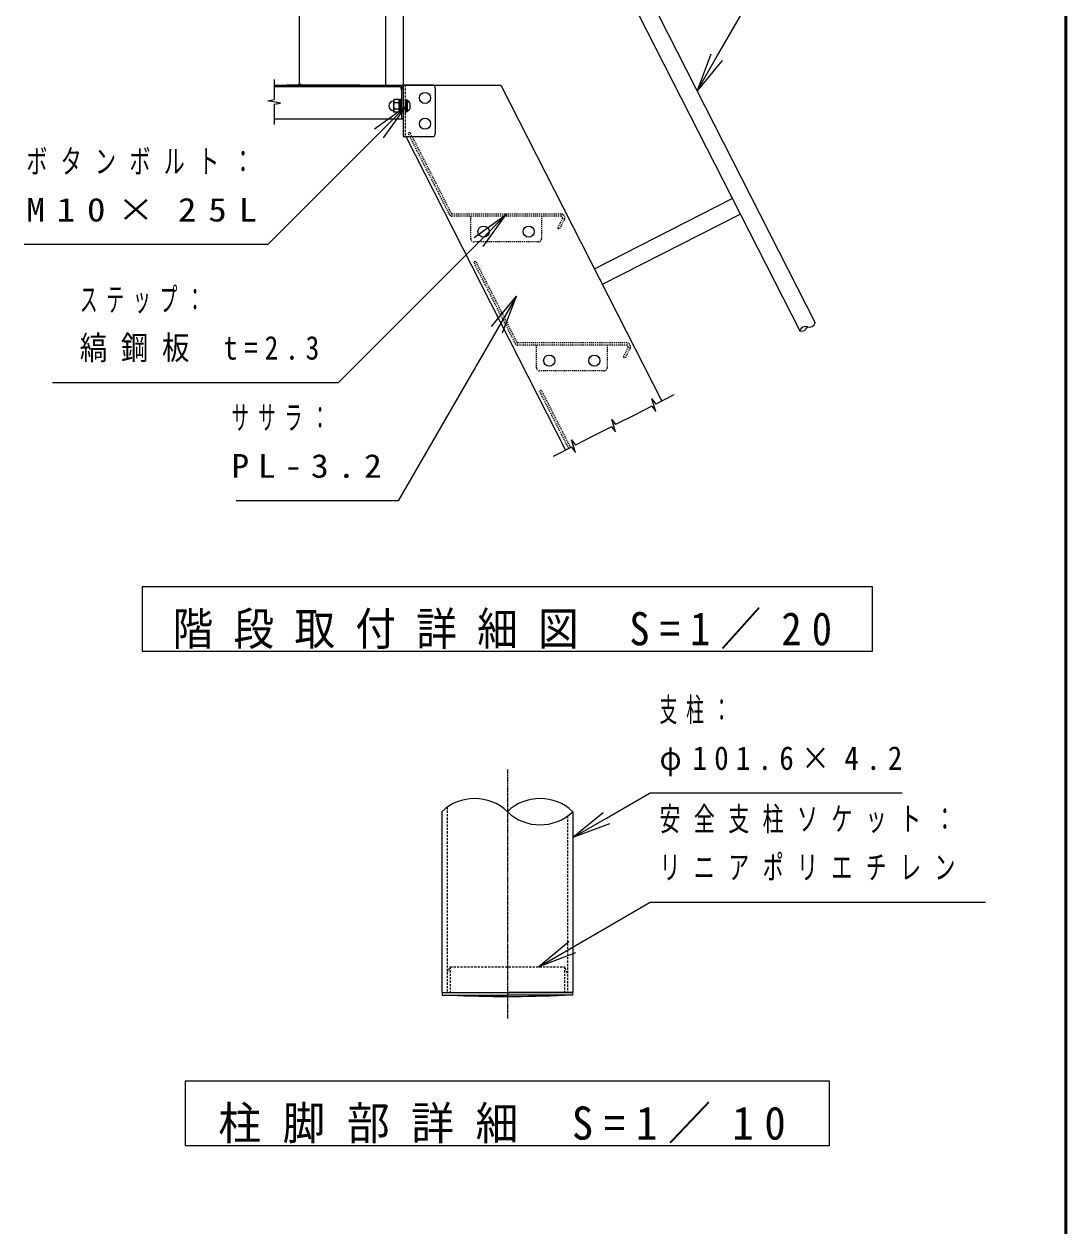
# Model space of a CAD drawing. Units: millimetres at full size, with parts at other scales. Extents: x -11723 to 28, y -1854 to 8010.
# Drawn here: x -2425 to 0, y 2543 to 5339 of the extents above; entities that cross this region are included whole.
import ezdxf

# ---------------------------------------------------------------- set-up
doc = ezdxf.new("R2010")
doc.units = ezdxf.units.MM
for name, pattern in [('USER1', [4.5, 2.5, -2]), ('USER2', [6, 3, -1, 1, -1]), ('USER4', [8, 5, -3])]:
    doc.linetypes.add(name, pattern=pattern)
for name, color, linetype, lineweight in [('A3図枠', 7, 'Continuous', 25), ('線', 2, 'Continuous', 25), ('補助', 2, 'Continuous', 13)]:
    doc.layers.add(name, color=color, linetype=linetype, lineweight=lineweight)
doc.styles.add('ＭＳ ゴシック', font='')
doc.styles.get('ＭＳ ゴシック').set_extended_font_data('MS Gothic')

# ---------------------------------------------------------------- blocks, each defined once
blk = doc.blocks.new('dimension_origin')
at = {"color": 0, "linetype": 'Continuous', "lineweight": -2}
blk.add_circle((0, 0), 1.25, dxfattribs=at)

msp = doc.modelspace()

# ---------------------------------------------------------------- linework, layer by layer
at = {"layer": 'A3図枠', "lineweight": 50}
msp.add_line((0, 0), (0, 8010), dxfattribs=at)
at = {"layer": '線', "color": 7, "lineweight": 13}
for p, q in [((-1583.47, 5602.512), (-1583.47, 5197.174)), ((-1542.67, 5602.512), (-1542.67, 5197.174)), ((-1054.55, 5568.877), (-583.329, 4644.053)), ((-1090.903, 5550.354), (-619.682, 4625.531)), ((-1842.67, 5197.174), (-1542.67, 5197.174)), ((-1475.17, 5197.174), (-1542.67, 5197.174)), ((-1542.67, 5197.174), (-1542.67, 5077.174)), ((-1542.67, 5186.224), (-1542.67, 5118.724)), ((-1536.67, 5197.174), (-1314.987, 5197.174)), ((-1467.67, 5189.674), (-1467.67, 5084.674)), ((-1314.987, 5197.174), (-940.445, 4462.094)), ((-1842.67, 5118.724), (-1542.67, 5118.724)), ((-1542.67, 5077.174), (-1475.17, 5077.174)), ((-1536.67, 5077.174), (-1164.978, 4347.688)), ((-1097.33, 4770), (-776.568, 4933.436)), ((-1078.808, 4733.647), (-758.045, 4897.083)), ((-1452.4, 3506.907), (-1452.4, 3086)), ((-1147.6, 3506.907), (-1147.6, 3086)), ((-1452.4, 3086), (-1147.6, 3086)), ((-1451.5, 3086), (-1451.5, 3080)), ((-1451.5, 3086), (-1300, 3086)), ((-1451.5, 3080), (-1300, 3080)), ((-1148.5, 3086), (-1300, 3086)), ((-1148.5, 3080), (-1300, 3080)), ((-1148.5, 3086), (-1148.5, 3080))]:
    msp.add_line(p, q, dxfattribs=at)
at = {"layer": '線'}
for p, q in [((-1842.67, 5210.449), (-1842.67, 5163.239)), ((-1842.67, 5193.724), (-1553.62, 5193.724)), ((-1546.12, 5186.224), (-1546.12, 5118.724)), ((-1542.67, 5197.174), (-1542.67, 5186.224)), ((-1857.675, 5160.594), (-1842.67, 5163.239)), ((-1827.67, 5155.305), (-1857.67, 5160.594)), ((-1842.67, 5152.66), (-1827.67, 5155.305)), ((-1842.67, 5152.66), (-1842.67, 5105.449)), ((-1563.515, 5163.447), (-1564.87, 5161.099)), ((-1564.87, 5161.099), (-1564.87, 5136.349)), ((-1552.87, 5163.447), (-1563.515, 5163.447)), ((-1552.87, 5156.086), (-1563.515, 5156.086)), ((-1552.87, 5163.447), (-1552.87, 5134.002)), ((-1552.87, 5162.524), (-1552.87, 5134.924)), ((-1549.12, 5162.524), (-1552.87, 5162.524)), ((-1552.87, 5148.921), (-1549.12, 5149.926)), ((-1552.87, 5147.523), (-1549.12, 5148.528)), ((-1546.12, 5163.724), (-1549.12, 5163.724)), ((-1549.12, 5163.724), (-1549.12, 5133.724)), ((-1549.12, 5162.524), (-1549.12, 5134.924)), ((-1546.12, 5163.724), (-1546.12, 5133.724)), ((-1534.87, 5163.724), (-1537.87, 5163.724)), ((-1537.87, 5163.724), (-1537.87, 5133.724)), ((-1534.87, 5163.724), (-1534.87, 5133.724)), ((-1534.87, 5161.699), (-1533.37, 5161.699)), ((-1534.87, 5161.699), (-1534.87, 5135.749)), ((-1533.37, 5161.699), (-1533.37, 5135.749)), ((-1526.845, 5154.724), (-1526.845, 5142.724)), ((-1563.515, 5134.002), (-1564.87, 5136.349)), ((-1552.87, 5141.363), (-1563.515, 5141.363)), ((-1552.87, 5134.002), (-1563.515, 5134.002)), ((-1549.12, 5134.924), (-1552.87, 5134.924)), ((-1546.12, 5133.724), (-1549.12, 5133.724)), ((-1534.87, 5133.724), (-1537.87, 5133.724)), ((-1534.87, 5135.749), (-1533.37, 5135.749)), ((-912.378, 4476.395), (-954.443, 4454.962)), ((-963.869, 4450.159), (-1005.934, 4428.726)), ((-963.869, 4450.159), (-954.703, 4437.994)), ((-963.612, 4467.13), (-954.443, 4454.962)), ((-954.703, 4437.994), (-963.609, 4467.126)), ((-1057.168, 4419.461), (-1047.998, 4407.293)), ((-1048.258, 4390.325), (-1057.165, 4419.457)), ((-1005.934, 4428.726), (-1047.998, 4407.293)), ((-1057.425, 4402.49), (-1099.489, 4381.057)), ((-1057.425, 4402.49), (-1048.258, 4390.325)), ((-1150.723, 4371.792), (-1141.554, 4359.624)), ((-1141.814, 4342.656), (-1150.72, 4371.788)), ((-1099.489, 4381.057), (-1141.554, 4359.624)), ((-1150.98, 4354.821), (-1193.045, 4333.388)), ((-1150.98, 4354.821), (-1141.814, 4342.656))]:
    msp.add_line(p, q, dxfattribs=at)
at = {"layer": '線', "linetype": 'USER4'}
msp.add_line((-1537.87, 5197.174), (-1537.87, 5077.174), dxfattribs=at)
at = {"layer": '線', "color": 4, "linetype": 'USER1'}
for p, q in [((-1527.802, 5086.8), (-1530.876, 5085.234)), ((-1434.455, 4895.997), (-1530.876, 5085.234)), ((-1430.045, 4898.244), (-1526.466, 5087.481)), ((-1174.821, 4897.179), (-1428.307, 4897.179)), ((-1174.821, 4892.229), (-1428.307, 4892.229)), ((-1385.421, 4839.729), (-1385.421, 4892.229)), ((-1220.421, 4892.229), (-1220.421, 4839.729)), ((-1171.747, 4887.213), (-1183.66, 4863.833)), ((-1167.337, 4884.966), (-1179.25, 4861.586)), ((-1180.586, 4862.267), (-1183.66, 4863.833)), ((-1227.921, 4832.229), (-1377.921, 4832.229)), ((-1374.945, 4786.8), (-1378.019, 4785.234)), ((-1281.597, 4595.997), (-1378.019, 4785.234)), ((-1277.187, 4598.244), (-1373.608, 4787.481)), ((-1021.964, 4597.179), (-1275.449, 4597.179)), ((-1021.964, 4592.229), (-1275.449, 4592.229)), ((-1232.564, 4539.729), (-1232.564, 4592.229)), ((-1067.564, 4592.229), (-1067.564, 4539.729)), ((-1018.89, 4587.213), (-1030.802, 4563.833)), ((-1027.728, 4562.267), (-1030.802, 4563.833)), ((-1014.479, 4584.966), (-1026.392, 4561.586)), ((-1075.064, 4532.229), (-1225.064, 4532.229)), ((-1222.087, 4486.8), (-1225.161, 4485.234)), ((-1157.119, 4351.693), (-1225.161, 4485.234)), ((-1152.708, 4353.941), (-1220.75, 4487.481))]:
    msp.add_line(p, q, dxfattribs=at)
at = {"layer": '線', "color": 20, "linetype": 'USER2'}
msp.add_line((-1300, 3604.94), (-1300, 3025.973), dxfattribs=at)
at = {"layer": '線', "color": 4, "linetype": 'USER4'}
for p, q in [((-1439.8, 3517.296), (-1439.8, 3086)), ((-1160.2, 3496.517), (-1160.2, 3086)), ((-1439.8, 3131), (-1433.05, 3146)), ((-1433.05, 3146), (-1433.05, 3086)), ((-1433.05, 3146), (-1166.95, 3146)), ((-1166.95, 3146), (-1166.95, 3086)), ((-1160.2, 3131), (-1166.95, 3146))]:
    msp.add_line(p, q, dxfattribs=at)
at = {"layer": '線'}
for centre in [(-1491.67, 5167.174), (-1491.67, 5107.174), (-1355.421, 4856.229), (-1250.421, 4856.229), (-1202.564, 4556.229), (-1097.564, 4556.229)]:
    msp.add_circle(centre, 12.975, dxfattribs=at)
at = {"layer": '線', "color": 7, "lineweight": 13}
for centre, radius, start, end in [((-1553.62, 5186.224), 10.95, 0, 90), ((-1475.17, 5189.674), 7.5, 0, 90), ((-1475.17, 5084.674), 7.5, 270, 0)]:
    msp.add_arc(centre, radius, start, end, dxfattribs=at)
at = {"layer": '線'}
for centre, radius, start, end in [((-1553.62, 5186.224), 7.5, 0, 90), ((-1564.87, 5148.724), 11.25, 90, 270), ((-1544.201, 5148.724), 20.669, 159.136, 200.864), ((-1557.14, 5159.766), 7.361, 150.00001, 209.99999), ((-1540.249, 5148.724), 14.686, 24.11411, 62.06758), ((-1557.14, 5137.683), 7.361, 150.00001, 209.99999), ((-1540.249, 5148.724), 14.686, 297.93242, 335.88589), ((-597.329, 4649.063), 14.869, 253.68802, 340.31198), ((-605.682, 4620.521), 14.869, 73.68802, 160.31198), ((-615.506, 4639.802), 14.869, 253.68802, 340.31198), ((-1376.2, 3427.33), 110.177, 46.2417, 133.7583), ((-1223.8, 3427.33), 110.177, 46.2417, 133.7583), ((-1223.8, 3586.483), 110.177, 226.2417, 313.7583), ((-1300.044, 6007.001), 2930.001, 267.40701, 270.00087), ((-1299.956, 6007.001), 2930.001, 269.99913, 272.59299)]:
    msp.add_arc(centre, radius, start, end, dxfattribs=at)
at = {"layer": '線', "color": 4, "linetype": 'USER1'}
for centre, radius, start, end in [((-1428.307, 4899.129), 6.9, 207, 270), ((-1428.307, 4899.129), 1.95, 207, 270), ((-1174.821, 4888.779), 8.4, 333, 90), ((-1174.821, 4888.779), 3.45, 333, 90), ((-1377.921, 4839.729), 7.5, 180, 270), ((-1227.921, 4839.729), 7.5, 270, 0), ((-1275.449, 4599.129), 6.9, 207, 270), ((-1275.449, 4599.129), 1.95, 207, 270), ((-1021.964, 4588.779), 8.4, 333, 90), ((-1021.964, 4588.779), 3.45, 333, 90), ((-1225.064, 4539.729), 7.5, 180, 270), ((-1075.064, 4539.729), 7.5, 270, 0)]:
    msp.add_arc(centre, radius, start, end, dxfattribs=at)
at = {"layer": '補助'}
for p, q in [((-1783.47, 5197.174), (-1783.47, 5647.174)), ((-1643.47, 5197.174), (-1813.47, 5197.174))]:
    msp.add_line(p, q, dxfattribs=at)
at = {"layer": '補助', "lineweight": 25}
for p, q in [((-813.381, 5261.815), (-679.526, 5493.658)), ((-826.371, 5269.315), (-858.381, 5183.873)), ((-858.381, 5183.873), (-813.381, 5261.815)), ((-800.39, 5254.315), (-858.381, 5183.873)), ((-1609.116, 5095.691), (-1534.87, 5148.724)), ((-1534.87, 5148.724), (-1598.51, 5085.085)), ((-1587.903, 5074.478), (-1534.87, 5148.724)), ((-1598.51, 5085.085), (-1857.612, 4825.983)), ((-1377.31, 4842.646), (-1303.064, 4895.679)), ((-1303.064, 4895.679), (-1366.704, 4832.04)), ((-1356.097, 4821.433), (-1303.064, 4895.679)), ((-1887.612, 4825.983), (-2424.863, 4825.983)), ((-1857.612, 4825.983), (-1887.612, 4825.983)), ((-1366.704, 4832.04), (-1693.955, 4504.788)), ((-1336.983, 4635.787), (-1278.992, 4706.229)), ((-1278.992, 4706.229), (-1323.992, 4628.287)), ((-1311.002, 4620.787), (-1278.992, 4706.229)), ((-1323.992, 4628.287), (-1553.944, 4230)), ((-1723.955, 4504.788), (-2358.38, 4504.788)), ((-1693.955, 4504.788), (-1723.955, 4504.788)), ((-1583.944, 4230), (-1930.872, 4230)), ((-1553.944, 4230), (-1583.944, 4230)), ((-1069.658, 3491.453), (-967.6, 3550.376)), ((-967.6, 3550.376), (-937.6, 3550.376)), ((-937.6, 3550.376), (-381.45, 3550.376)), ((-1077.158, 3504.444), (-1147.6, 3446.453)), ((-1147.6, 3446.453), (-1069.658, 3491.453)), ((-1062.158, 3478.463), (-1147.6, 3446.453)), ((-1149.101, 3191.161), (-967.6, 3296.453)), ((-967.6, 3296.453), (-937.6, 3296.453)), ((-937.6, 3296.453), (-187.523, 3296.453)), ((-1156.628, 3204.136), (-1226.95, 3146)), ((-1226.95, 3146), (-1149.101, 3191.161)), ((-1141.574, 3178.187), (-1226.95, 3146))]:
    msp.add_line(p, q, dxfattribs=at)
for points in [[(-2150, 4030), (-2150, 3880), (-450, 3880), (-450, 4030)], [(-2050, 2880), (-2050, 2730), (-550, 2730), (-550, 2880)]]:
    msp.add_lwpolyline(points, close=True, dxfattribs=at)

# ---------------------------------------------------------------- block references
at = {"layer": '補助', "xscale": 2, "yscale": 2, "rotation": 90}
msp.add_blockref('dimension_origin', (-1783.47, 5197.174), dxfattribs=at)

# ---------------------------------------------------------------- texts
at = {"layer": '補助', "style": 'ＭＳ ゴシック'}
for s, insert, char_height, attachment_point in [('\\T1.64;\\W0.65;ボタンボルト：', (-2419.362, 5047.233), 54.99, 1), ('\\T1.64;\\W1.15;M10×25L', (-2419.362, 4934.733), 54.99, 1), ('\\T1.5;\\W0.55;ステップ：', (-2294.919, 4726.038), 54.99, 1), ('\\T1.5;\\W0.85;縞鋼板\\~t=2.3', (-2294.919, 4613.538), 54.99, 1), ('\\T1.5;\\W0.55;ササラ：', (-1942.122, 4451.25), 54.99, 1), ('\\T1.5;\\W1.1;PL-3.2', (-1942.122, 4338.75), 54.99, 1), ('\\T1.5;\\W0.9;階段取付詳細図\\~S=1／20', (-1300, 3885), 76.98, 8), ('\\T1.5;\\W0.55;支柱：', (-945.85, 3771.626), 54.99, 1), ('\\T1.5;\\W0.9;φ101.6×4.2', (-945.85, 3659.126), 54.99, 1), ('\\T1.64;\\W0.65;安全支柱ソケット：', (-945.85, 3517.703), 54.99, 1), ('\\T1.64;\\W0.65;リニアポリエチレン', (-945.85, 3405.203), 54.99, 1), ('\\T1.5;\\W0.95;柱脚部詳細\\~S=1／10', (-1300, 2735), 76.98, 8)]:
    msp.add_mtext(s, dxfattribs=dict(at, insert=insert, char_height=char_height, attachment_point=attachment_point))

doc.saveas('drawing.dxf')
